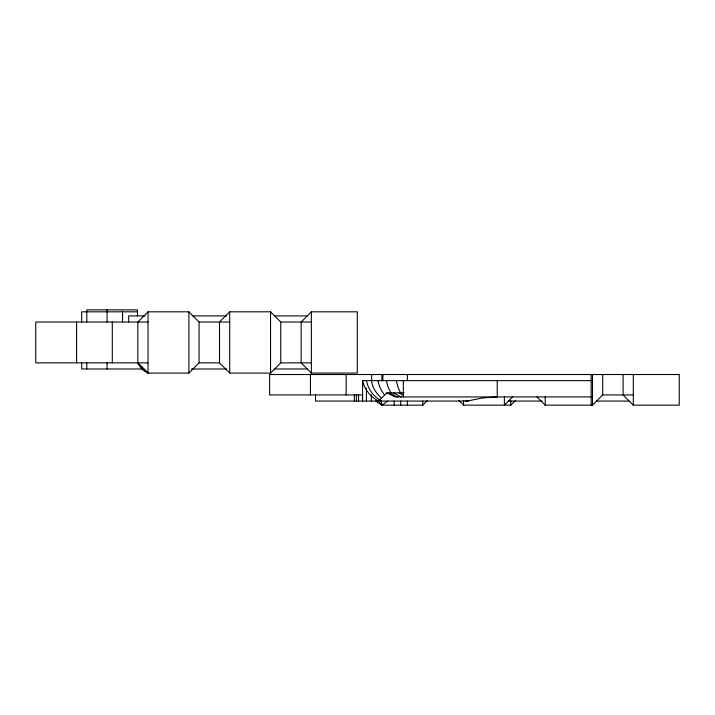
<?xml version="1.0" encoding="UTF-8"?>
<svg xmlns="http://www.w3.org/2000/svg" width="715" height="715" viewBox="0 0 715 715"><rect width="100%" height="100%" fill="white"/><g stroke="black" fill="none" stroke-linecap="round" stroke-linejoin="round"><path stroke-width="1.07" d="M148.041 311.82L137.834 322.027L137.834 362.863L148.041 373.069L188.876 373.069L199.083 362.863L199.083 322.027L188.876 311.82L148.041 311.82L148.041 373.069L141.731 368.985L137.468 362.863L148.041 373.069L141.776 368.985L141.776 366.938M229.712 311.82L219.505 322.027L219.505 362.863L229.712 373.069L270.538 373.069L280.754 362.863L280.754 322.027L270.538 311.82L229.712 311.82L229.712 373.069M311.374 311.82L301.167 322.027L301.167 362.863L311.374 373.069L357.312 373.069L357.312 311.82L311.374 311.82L311.374 373.069M375.581 401.061L381.89 405.146L422.726 405.146L427.436 400.436M512.628 396.905L504.388 405.146L504.388 396.905M458.842 400.436L463.561 405.146L510.814 405.146L515.524 400.436M536.992 396.905L545.223 405.146L592.476 405.146L602.691 394.93L633.311 394.93M404.038 392.893L386.851 392.893L378.539 401.061C370.567 397.013 364.427 389.452 362.594 380.639L591.162 380.639M387.807 401.061L381.89 405.146L379.62 402.956M137.468 311.82L81.689 311.82L81.689 322.027M145.091 315.905L128.646 315.905L128.646 322.027M192.174 315.905L226.405 315.905M274.623 315.905L307.289 315.905M148.041 322.027L35.75 322.027L35.75 362.863L148.041 362.863M199.083 322.027L229.712 322.027M280.754 322.027L311.374 322.027M199.083 362.863L219.505 362.863M280.754 362.863L311.374 362.863M143.125 368.985L81.689 368.985L81.689 362.863M191.477 368.985L226.646 368.985M274.623 368.985L307.289 368.985M362.809 394.93L269.6 394.93L269.6 374.517L679.25 374.517L679.25 405.146L633.311 405.146L623.105 394.93L623.105 374.517M591.162 396.905L395.163 396.977L386.851 392.893M468.665 401.061L315.538 401.061L315.538 394.93M508.472 401.061L542.122 401.061M596.56 401.061L629.227 401.061M465.34 400.722L467.118 401.061L483.188 397.862L497.247 396.905L497.247 380.639M389.532 392.893L397.451 396.977M393.563 392.893L401.187 396.977M399.086 392.893L403.6 395.449M379.531 402.786L381.89 405.146L381.211 401.061M366.42 380.639L367.68 385.206A29.753 28.859 90 0 0 381.613 401.061M371.308 380.639L372.515 385.206A29.753 27.787 90 0 0 381.604 398.166M378.003 380.639L379.147 385.206A29.753 26.321 90 0 0 384.196 394.466M386.422 380.639L387.485 385.206A29.753 24.471 90 0 0 391.597 393.643M396.441 380.639L397.415 385.206A29.753 22.281 90 0 0 401.151 393.643M633.311 374.517L633.311 405.146M602.691 374.517L602.691 394.93M592.476 374.517L592.476 405.146M591.162 374.517L591.162 405.146M545.223 396.905L545.223 405.146M510.814 400.766L510.814 405.146M463.561 400.382L463.561 405.146M422.726 401.061L422.726 405.146M407.407 374.517L407.407 380.639M407.407 401.061L407.407 405.146M403.332 380.639L403.332 396.977M400.749 401.061L400.749 405.146M394.197 401.061L394.197 405.146M382.909 374.517L382.909 380.639M381.89 374.517L381.89 380.961M371.684 374.517L371.684 380.961M371.308 394.608L371.308 401.061M366.42 388.165L366.42 401.061M362.594 380.639L362.594 401.061M362.496 394.93L362.496 401.061M358.555 394.93L358.555 401.061M356.365 394.93L356.365 401.061M354.327 394.93L354.327 401.061M346.158 374.517L346.158 394.93M310.435 374.517L310.435 394.93M270.538 311.82L270.538 373.069M188.876 311.82L188.876 373.069M137.468 315.905L137.468 309.854L86.792 309.854L86.792 322.027M122.524 311.82L122.524 322.027M112.309 322.027L112.309 362.863M107.053 309.854L107.053 322.027M107.053 362.863L107.053 368.985M86.792 362.863L86.792 368.985M76.585 322.027L76.585 362.863"/></g></svg>
